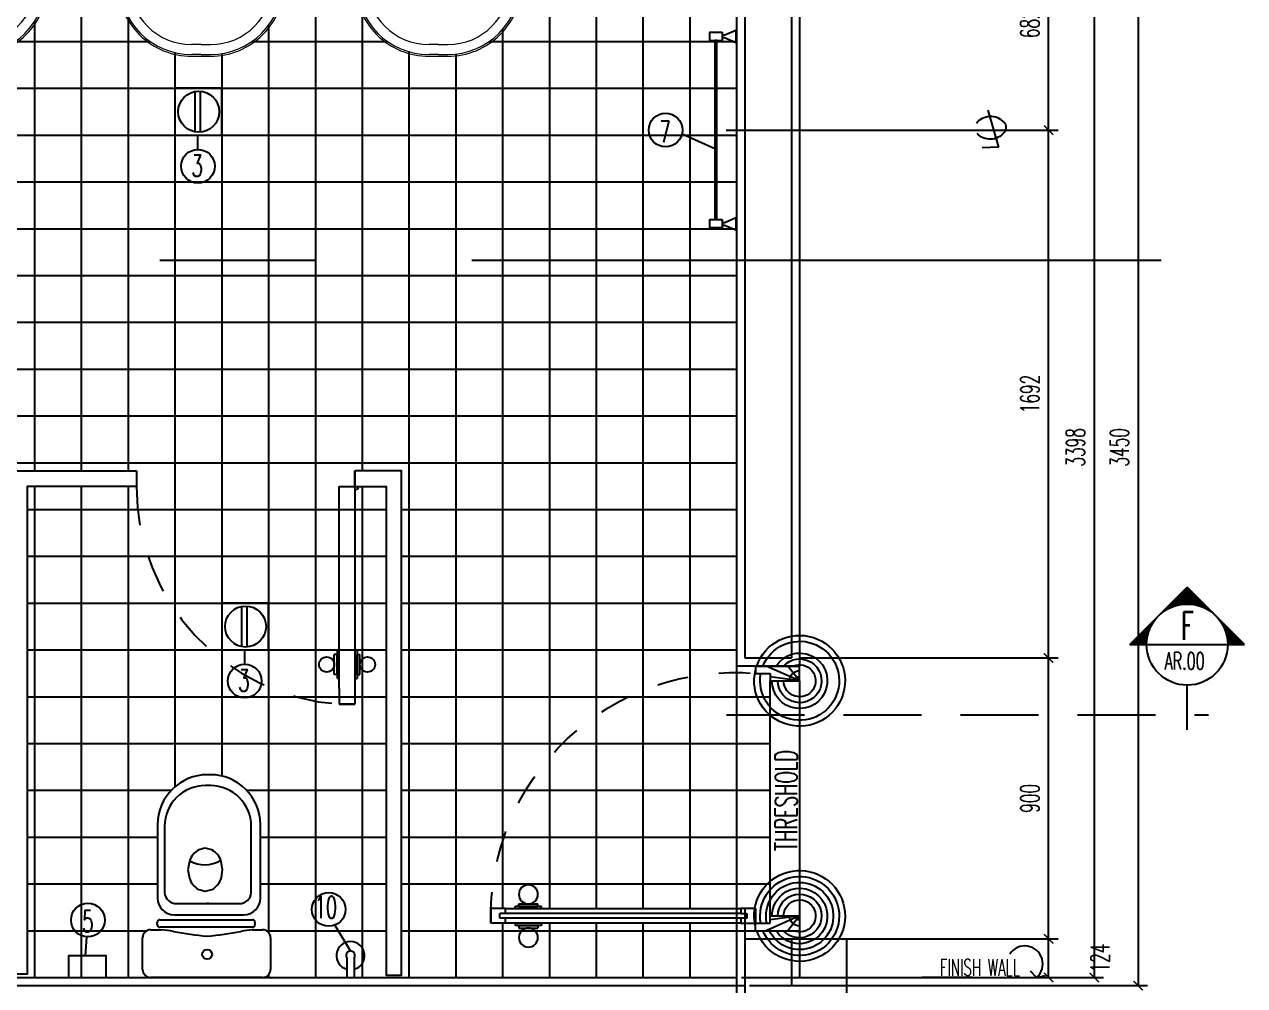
# Model space of a CAD drawing. Extents: x 417682.6 to 417711.5, y 43441 to 43460.9.
# Drawn here: x 417702.735 to 417706.645, y 43444.002 to 43447.083 of the extents above; entities that cross this region are included whole.
import ezdxf
from ezdxf.enums import TextEntityAlignment as Align

# ---------------------------------------------------------------- set-up
doc = ezdxf.new("R2010")
doc.units = 0
doc.header["$MEASUREMENT"] = 0
doc.header["$PDMODE"] = 3
doc.header["$PDSIZE"] = 0.1
for name, pattern in [('CENTERX2', [4, 2.5, -0.5, 0.5, -0.5]), ('DASHED', [0.75, 0.5, -0.25]), ('HIDDEN', [0.375, 0.25, -0.125])]:
    doc.linetypes.add(name, pattern=pattern)
doc.layers.get('0').update_dxf_attribs({"linetype": 'CONTINUOUS'})
doc.layers.get('DEFPOINTS').update_dxf_attribs({"linetype": 'CONTINUOUS'})
for name, color, linetype in [('2', 2, 'CONTINUOUS'), ('A-JEERI', 3, 'CONTINUOUS'), ('ARCDIMR', 4, 'CONTINUOUS'), ('AXES', 11, 'CENTERX2'), ('DIM', 4, 'CONTINUOUS'), ('DIM-NEW', 4, 'CONTINUOUS'), ('Dimout', 4, 'CONTINUOUS'), ('DOOR', 4, 'CONTINUOUS'), ('DW', 7, 'CONTINUOUS'), ('ELE', 3, 'CONTINUOUS'), ('ELEV-MARK', 6, 'CONTINUOUS'), ('FIX', 3, 'CONTINUOUS'), ('JUMP', 2, 'CONTINUOUS'), ('PART', 9, 'CONTINUOUS'), ('Plaster', 7, 'CONTINUOUS'), ('SUNI-FUR', 3, 'CONTINUOUS'), ('Tile', 5, 'CONTINUOUS'), ('TITLE', 6, 'CONTINUOUS'), ('TXT', 2, 'CONTINUOUS'), ('WALL', 6, 'CONTINUOUS')]:
    doc.layers.add(name, color=color, linetype=linetype)
doc.styles.add('ROMANS', font='ROMANS.shx', dxfattribs={"width": 0.6})
doc.dimstyles.new('R50', dxfattribs={"dimscale": 0, "dimtxt": 0.06, "dimasz": 0.03, "dimexe": 0.03, "dimexo": 0.03, "dimgap": 0.03, "dimtad": 1, "dimdec": 0, "dimlfac": 1000, "dimzin": 13, "dimdsep": 46, "dimtxsty": 'ROMANS', "dimblk": 'ARCHTICK', "dimcen": 0.09, "dimclrd": 4, "dimclre": 4, "dimclrt": 2, "dimadec": 0, "dimazin": 0, "dimtfac": 1, "dimtdec": 0, "dimtofl": 0, "dimtmove": 2, "dimatfit": 3, "dimldrblk": 'CLOSEDBLANK', "dimfxl": 0, "dimtolj": 1, "dimtzin": 0, "dimarcsym": 0})

# ---------------------------------------------------------------- blocks, each defined once
blk = doc.blocks.new('DOOR90')
at = {"layer": 'DOOR', "color": 7, "linetype": 'ByBlock'}
for p, q in [((-150, 0), (0, 0)), ((-150, 0), (-150, -25)), ((0, -50), (-113.7, 0)), ((0, -50), (-40.1, 0)), ((0, -50), (0, 0)), ((-1000, -25), (-1050, -25)), ((-1050, -75), (-1050, -25)), ((-1050, -25), (-1050, -75)), ((-1000, -25), (-1000, -42)), ((-877.6, -17.8), (-967.6, -17.8)), ((-967.6, -25), (-967.6, -17.8)), ((-955, -8.8), (-890.2, -8.8)), ((-955, -17.8), (-955, -8.8)), ((-955, -17.8), (-890.2, -17.8)), ((-890.2, -17.8), (-890.2, -8.8)), ((-877.6, -25), (-877.6, -17.8)), ((-200, -25), (-150, -25)), ((-200, -42), (-200, -25)), ((-150, -25), (-100, -25)), ((-150, -75), (-150, -25)), ((-100, -25), (-100, -50)), ((0, -50), (-100, -36.6)), ((-1000, -75), (-1050, -75)), ((-1000, -42), (-1020, -42)), ((-1020, -42), (-1020, -58)), ((-1000, -58), (-1020, -58)), ((-1000, -58), (-1000, -75)), ((-967.6, -75), (-967.6, -82.2)), ((-877.6, -82.2), (-967.6, -82.2)), ((-955, -82.2), (-890.2, -82.2)), ((-955, -82.2), (-955, -91.2)), ((-890.2, -82.2), (-890.2, -91.2)), ((-877.6, -75), (-877.6, -82.2)), ((-180, -42), (-200, -42)), ((-200, -58), (-180, -58)), ((-200, -75), (-200, -58)), ((-150, -75), (-200, -75)), ((-180, -58), (-180, -42)), ((-100, -50), (0, -50)), ((-955, -91.2), (-890.2, -91.2)), ((0, -850), (-113.7, -900)), ((-100, -875), (-100, -850)), ((0, -850), (-100, -863.4)), ((-100, -850), (0, -850)), ((0, -850), (-40.1, -900)), ((0, -850), (0, -900)), ((-150, -875), (-100, -875)), ((-150, -900), (-150, -875)), ((-150, -900), (0, -900)), ((0, -900), (-150, -900))]:
    blk.add_line(p, q, dxfattribs=at)
at = {"layer": 'DOOR', "linetype": 'ByBlock'}
for p, q in [((-200, -25), (-1000, -25)), ((-200, -42), (-1000, -42)), ((-200, -58), (-1000, -58)), ((-1000, -75), (-200, -75))]:
    blk.add_line(p, q, dxfattribs=at)
at = {"layer": 'DOOR', "color": 7, "linetype": 'ByBlock'}
for centre in [(-922.6, 23.5), (-922.6, -123.5)]:
    blk.add_circle(centre, 32.4, dxfattribs=at)
for centre, radius, start, end in [((0, -50), 154.4, 161.1053, 166.2858), ((0, -50), 94.4, 148.0182, 180), ((0, -50), 134.4, 158.1598, 169.28), ((0, -50), 114.4, 154.0838, 167.3774), ((0, -50), 74.4, 137.7764, 180), ((0, -50), 54.4, 113.2074, 180), ((0, -50), 34.4, 90, 180), ((0, -50), 14.4, 90, 180), ((0, -850), 94.4, 180, 211.9818), ((0, -850), 74.4, 180, 222.2236), ((0, -850), 54.4, 180, 246.7926), ((0, -850), 34.4, 180, 270), ((0, -850), 14.4, 180, 270), ((0, -850), 154.4, 193.7142, 198.8947), ((0, -850), 134.4, 190.72, 201.8402)]:
    blk.add_arc(centre, radius, start, end, dxfattribs=at)
at = {"layer": 'DOOR', "linetype": 'HIDDEN', "ltscale": 0.5}
blk.add_arc((-222.2, -50), 828.2, 178.2701, 275.003, dxfattribs=at)
blk = doc.blocks.new('LAV-003')
at = {"layer": 'FIX', "linetype": 'ByBlock'}
blk.add_line((-327.5, -25), (327.5, -25), dxfattribs=at)
at = {"layer": 'FIX', "linetype": 'Continuous', "lineweight": 20}
for p, q in [((-327.5, -285), (-327.5, -25)), ((327.5, -285), (327.5, -25)), ((0, -165), (-187.5, -165)), ((0, -165), (187.5, -165)), ((-287.5, -285), (-287.5, -265)), ((287.5, -285), (287.5, -265)), ((0, -535), (-37.5, -535)), ((0, -535), (37.5, -535)), ((0, -575), (-37.5, -575)), ((0, -575), (37.5, -575))]:
    blk.add_line(p, q, dxfattribs=at)
at = {"layer": 'FIX', "linetype": 'ByBlock', "ltscale": 0.3}
for p, q in [((0, -35), (-262.5, -35)), ((0, -35), (262.5, -35)), ((-287.5, -265), (-287.5, -60)), ((287.5, -265), (287.5, -60))]:
    blk.add_line(p, q, dxfattribs=at)
at = {"layer": 'FIX', "lineweight": 20}
for p, q in [((0, -85.4), (0, -116.5)), ((-15.6, -100.9), (15.5, -100.9))]:
    blk.add_line(p, q, dxfattribs=at)
at = {"layer": 'FIX', "linetype": 'DASHED', "lineweight": 20, "ltscale": 0.04}
for p, q in [((0, -193.9), (0, -266.1)), ((-35.7, -230.5), (36.6, -230.5))]:
    blk.add_line(p, q, dxfattribs=at)
at = {"layer": 'FIX', "linetype": 'Continuous', "lineweight": 20}
blk.add_lwpolyline([(294.8, -25), (0, -25), (-327.5, -25), (-334.5, -285, 0.414214), (-37.5, -582), (0, -582), (37.5, -582, 0.414214), (334.5, -285), (327.5, -25), (0, -25)], format="xyb", dxfattribs=at)
at = {"layer": 'FIX', "linetype": 'HIDDEN', "lineweight": 20, "ltscale": 0.05}
for centre in [(-100, -100.9), (100, -100.9)]:
    blk.add_circle(centre, 12.4, dxfattribs=at)
at = {"layer": 'FIX', "lineweight": 20}
for centre, radius in [((0, -100.9), 15.5), ((0.5, -230), 29.5), ((0.5, -230), 22.5)]:
    blk.add_circle(centre, radius, dxfattribs=at)
at = {"layer": 'FIX', "linetype": 'ByBlock', "ltscale": 0.3}
for centre, start, end in [((-262.5, -60), 90, 180), ((262.5, -60), 0, 90)]:
    blk.add_arc(centre, 25, start, end, dxfattribs=at)
at = {"layer": 'FIX', "linetype": 'Continuous', "lineweight": 20}
for centre, radius, start, end in [((-187.5, -265), 100, 90, 180), ((187.5, -265), 100, 0, 90), ((-37.5, -285), 290, 180, 270), ((-37.5, -285), 250, 180, 270), ((37.5, -285), 290, 270, 0), ((37.5, -285), 250, 270, 0)]:
    blk.add_arc(centre, radius, start, end, dxfattribs=at)
blk = doc.blocks.new('DORO')
at = {"layer": 'DOOR', "linetype": 'ByBlock'}
for p, q in [((-0.05, -0.6482), (-0.05, 0)), ((-0.05, 0), (0, 0)), ((0, 0), (0, -0.6482)), ((-0.0662, -0.6033), (-0.0662, -0.5385)), ((-0.0572, -0.5385), (-0.0662, -0.5385)), ((-0.0572, -0.5259), (-0.0572, -0.6159)), ((-0.05, -0.5259), (-0.0572, -0.5259)), ((-0.0572, -0.6033), (-0.0572, -0.5385)), ((0, -0.5259), (0.0072, -0.5259)), ((0.0072, -0.5259), (0.0072, -0.6159)), ((0.0072, -0.6033), (0.0072, -0.5385)), ((0.0072, -0.5385), (0.0162, -0.5385)), ((0.0162, -0.6033), (0.0162, -0.5385)), ((-0.0572, -0.6033), (-0.0662, -0.6033)), ((-0.05, -0.6159), (-0.0572, -0.6159)), ((0, -0.6159), (0.0072, -0.6159)), ((0.0072, -0.6033), (0.0162, -0.6033)), ((-0.05, -0.6482), (-0.05, -0.6982)), ((0, -0.6482), (0, -0.6982)), ((-0.05, -0.6982), (0, -0.6982)), ((0, -0.6982), (-0.05, -0.6982))]:
    blk.add_line(p, q, dxfattribs=at)
for centre, radius in [((0.0051, -0.0051), 0.00506), ((-0.0904, -0.5709), 0.0243), ((0.0404, -0.5709), 0.0243)]:
    blk.add_circle(centre, radius, dxfattribs=at)
at = {"layer": 'DOOR', "linetype": 'HIDDEN', "ltscale": 0.5}
blk.add_arc((0, 0), 0.7, 180, 265.9039, dxfattribs=at)
blk = doc.blocks.new('A$C31925312')
at = {"layer": 'FIX'}
for p, q in [((0.0486, 0.625), (0.0838, 0.6402)), ((0.0838, 0.6402), (0.0859, 0.6402)), ((0.0838, 0.6402), (0.0838, 0.6007)), ((0.0845, 0.6402), (0.0845, 0.6007)), ((0.085, 0.6402), (0.085, 0.6007)), ((0.0856, 0.6402), (0.0856, 0.6007)), ((0.0224, 0.6066), (0.0159, 0.6066)), ((0.0395, 0.625), (0.0486, 0.625)), ((0.0395, 0.6163), (0.0476, 0.6163)), ((0.0476, 0.6163), (0.0838, 0.6007)), ((0.0838, 0.6007), (0.0859, 0.6007)), ((0.0486, 0.0242), (0.0838, 0.0394)), ((0.0838, 0.0394), (0.0838, 0)), ((0.0838, 0.0394), (0.0859, 0.0394)), ((0.0845, 0.0394), (0.0845, 0)), ((0.085, 0.0394), (0.085, 0)), ((0.0856, 0.0394), (0.0856, 0)), ((0.0395, 0.0242), (0.0486, 0.0242)), ((0.0395, 0.0156), (0.0476, 0.0156)), ((0.0476, 0.0156), (0.0838, 0)), ((0.0838, 0), (0.0859, 0))]:
    blk.add_line(p, q, dxfattribs=at)
for points in [[(0.0395, 0.6333), (0.0395, 0.6065), (0, 0.6065), (0, 0.6333)], [(0.0395, 0.0333), (0.0395, 0.0065), (0, 0.0065), (0, 0.0333)]]:
    blk.add_lwpolyline(points, close=True, dxfattribs=at)
blk.add_lwpolyline([(0.0159, 0.6066), (0.0159, 0.0333), (0.0224, 0.0333), (0.0224, 0.6066)], dxfattribs=at)
blk = doc.blocks.new('2')
at = {"layer": 'SUNI-FUR', "linetype": 'Continuous'}
for p, q in [((0.0137, 0.765), (0.0041, 0.765)), ((0.0159, 0.7241), (-0.0034, 0.7241)), ((-0.1849, 0.576), (-0.1849, 0.2998)), ((-0.1587, 0.5702), (-0.1587, 0.3197)), ((0.1683, 0.3197), (0.1683, 0.5702)), ((0.2027, 0.2998), (0.2027, 0.576)), ((-0.005, 0.4872), (-0.0292, 0.4813)), ((0.0193, 0.4813), (-0.005, 0.4872)), ((-0.0651, 0.438), (-0.0703, 0.4064)), ((0.0603, 0.4064), (0.0551, 0.438)), ((-0.0703, 0.4064), (-0.0651, 0.3747)), ((0.0565, 0.3772), (0.0603, 0.4064)), ((-0.0292, 0.3314), (-0.005, 0.3255)), ((-0.005, 0.3255), (0.0193, 0.3314)), ((-0.1129, 0.2792), (0.0084, 0.2792)), ((0.0012, 0.2792), (0.1226, 0.2792)), ((0.0084, 0.2792), (0.0012, 0.2792)), ((-0.1219, 0.2368), (0.0089, 0.2368)), ((0.0089, 0.2368), (0.1397, 0.2368)), ((-0.1863, 0.1994), (-0.1863, 0.2076)), ((-0.1763, 0.2176), (0.1724, 0.2176)), ((0.1724, 0.1894), (-0.1763, 0.1894)), ((0.1824, 0.2076), (0.1824, 0.1994)), ((-0.2413, 0.03), (-0.2413, 0.1498)), ((-0.2113, 0.1798), (-0.1699, 0.1798)), ((0.1743, 0.1798), (0.2113, 0.1798)), ((0.1743, 0.1798), (0.1743, 0.1798)), ((0.2413, 0.1498), (0.2413, 0.03)), ((0.2113, 0), (-0.2113, 0))]:
    blk.add_line(p, q, dxfattribs=at)
blk.add_circle((0.0019, 0.0872), 0.0184, dxfattribs=at)
for centre, radius, start, end in [((0.0041, 0.576), 0.189, 90, 180), ((0.0137, 0.576), 0.189, 0, 90), ((-0.0048, 0.5702), 0.1539, 90, 180), ((0.0144, 0.5702), 0.1539, 0, 90), ((0.0126, 0.412), 0.082, 141.0758, 161.504), ((0.0019, 0.4207), 0.0682, 117.1532, 141.0758), ((-0.0119, 0.4207), 0.0682, 38.9242, 62.8468), ((-0.0226, 0.412), 0.082, 18.496, 38.9242), ((-0.0074, 0.5367), 0.1117, 239.4234, 302.9162), ((0.0126, 0.4007), 0.082, 198.496, 218.9242), ((-0.0289, 0.4058), 0.0901, 321.0758, 341.504), ((0.0019, 0.392), 0.0682, 218.9242, 242.8468), ((-0.0119, 0.392), 0.0682, 297.1532, 321.0758), ((-0.1219, 0.2998), 0.063, 180, 270), ((-0.1156, 0.3224), 0.0432, 183.5129, 273.5129), ((0.1252, 0.3224), 0.0432, 266.4871, 356.4871), ((0.1397, 0.2998), 0.063, 270, 0), ((-0.1763, 0.2076), 0.01, 90, 180), ((-0.1763, 0.1994), 0.01, 180, 270), ((0.1724, 0.2076), 0.01, 0, 90), ((0.1724, 0.1994), 0.01, 270, 0), ((-0.2113, 0.1498), 0.03, 90, 180), ((-0.2015, -0.2523), 0.4332, 79.7535, 85.8109), ((0.0746, 1.126), 0.9726, 258.1938, 265.7347), ((-0.0701, 1.126), 0.9726, 274.2653, 281.8062), ((0.2059, -0.2523), 0.4332, 94.1891, 100.2465), ((0.2113, 0.1498), 0.03, 0, 90), ((-0.2113, 0.03), 0.03, 180, 270), ((0.2113, 0.03), 0.03, 270, 0)]:
    blk.add_arc(centre, radius, start, end, dxfattribs=at)
blk = doc.blocks.new('A$C785E76E1')
at = {"layer": 'JUMP'}
for p, q in [((0.033, 0.0529), (0.033, 0.1149)), ((0.057, 0.0529), (0.057, 0.1149))]:
    blk.add_line(p, q, dxfattribs=at)
for radius, start, end in [(0.045, 105.4782, 74.5218), (0.0144, 146.4427, 33.5573)]:
    blk.add_arc((0.045, 0.045), radius, start, end, dxfattribs=at)
blk = doc.blocks.new('_ARCHTICK')
at = {"color": 0, "linetype": 'ByBlock', "const_width": 0.15}
blk.add_lwpolyline([(-0.5, -0.5), (0.5, 0.5)], dxfattribs=at)
blk = doc.blocks.new('*D130')
at = {"layer": 'DEFPOINTS', "color": 0}
for p in [(417705.0173, 43444.3023), (417703.7801, 43443.8119), (417705.0173, 43443.0067)]:
    blk.add_point(p, dxfattribs=at)
at = {"layer": 'DIM', "color": 4, "lineweight": -2}
for p, q in [((417705.0173, 43444.2723), (417705.0173, 43442.9767)), ((417703.7801, 43443.7819), (417703.7801, 43442.9767)), ((417703.7801, 43443.0067), (417705.0173, 43443.0067))]:
    blk.add_line(p, q, dxfattribs=at)
at = {"layer": 'DIM', "color": 4, "lineweight": -2, "xscale": 0.03, "yscale": 0.03, "zscale": 0.03, "rotation": 180}
blk.add_blockref('_ARCHTICK', (417703.7801, 43443.0067), dxfattribs=at)
at = {"layer": 'DIM', "color": 4, "lineweight": -2, "xscale": 0.03, "yscale": 0.03, "zscale": 0.03}
blk.add_blockref('_ARCHTICK', (417705.0173, 43443.0067), dxfattribs=at)
at = {"layer": 'DIM', "color": 2, "insert": (417704.3987, 43443.0667), "char_height": 0.06, "attachment_point": 5, "style": 'ROMANS'}
blk.add_mtext('\\A1;1237', dxfattribs=at)
blk = doc.blocks.new('_ClosedBlank')
at = {"color": 0, "linetype": 'ByBlock', "lineweight": -2}
for p, q in [((-1, 0.17), (0, 0)), ((-1, 0.17), (-1, -0.17)), ((0, 0), (-1, -0.17))]:
    blk.add_line(p, q, dxfattribs=at)
blk = doc.blocks.new('*D129')
at = {"layer": '2', "color": 4, "lineweight": -2}
for p, q in [((417701.5842, 43444.2723), (417701.5842, 43442.8424)), ((417705.0173, 43444.2723), (417705.0173, 43442.8424)), ((417705.0173, 43442.8724), (417701.5842, 43442.8724))]:
    blk.add_line(p, q, dxfattribs=at)
at = {"layer": 'DEFPOINTS', "color": 0}
for p in [(417701.5842, 43444.3023), (417705.0173, 43444.3023), (417701.5842, 43442.8724)]:
    blk.add_point(p, dxfattribs=at)
at = {"layer": '2', "color": 4, "lineweight": -2, "xscale": 0.03, "yscale": 0.03, "zscale": 0.03, "rotation": 180}
blk.add_blockref('_ARCHTICK', (417701.5842, 43442.8724), dxfattribs=at)
at = {"layer": '2', "color": 4, "lineweight": -2, "xscale": 0.03, "yscale": 0.03, "zscale": 0.03}
blk.add_blockref('_ARCHTICK', (417705.0173, 43442.8724), dxfattribs=at)
at = {"layer": '2', "color": 2, "insert": (417703.3007, 43442.9324), "char_height": 0.06, "attachment_point": 5, "style": 'ROMANS'}
blk.add_mtext('\\A1;3433', dxfattribs=at)
blk = doc.blocks.new('*D128')
at = {"layer": '2', "color": 4, "lineweight": -2}
for p, q in [((417701.5582, 43444.2463), (417701.5582, 43442.7058)), ((417705.0433, 43444.2463), (417705.0433, 43442.7058)), ((417705.0433, 43442.7358), (417701.5582, 43442.7358))]:
    blk.add_line(p, q, dxfattribs=at)
at = {"layer": 'DEFPOINTS', "color": 0}
for p in [(417701.5582, 43444.2763), (417705.0433, 43444.2763), (417701.5582, 43442.7358)]:
    blk.add_point(p, dxfattribs=at)
at = {"layer": '2', "color": 4, "lineweight": -2, "xscale": 0.03, "yscale": 0.03, "zscale": 0.03, "rotation": 180}
blk.add_blockref('_ARCHTICK', (417701.5582, 43442.7358), dxfattribs=at)
at = {"layer": '2', "color": 4, "lineweight": -2, "xscale": 0.03, "yscale": 0.03, "zscale": 0.03}
blk.add_blockref('_ARCHTICK', (417705.0433, 43442.7358), dxfattribs=at)
at = {"layer": '2', "color": 2, "insert": (417703.3007, 43442.7958), "char_height": 0.06, "attachment_point": 5, "style": 'ROMANS'}
blk.add_mtext('\\A1;3485', dxfattribs=at)
blk = doc.blocks.new('*D127')
at = {"layer": '2', "color": 4, "lineweight": -2}
for p, q in [((417705.0733, 43444.1518), (417706.0472, 43444.1518)), ((417706.0172, 43444.0278), (417706.0172, 43444.1518)), ((417705.0473, 43444.0278), (417706.0472, 43444.0278))]:
    blk.add_line(p, q, dxfattribs=at)
at = {"layer": 'DEFPOINTS', "color": 0}
for p in [(417705.0433, 43444.1518), (417706.0172, 43444.1518), (417705.0173, 43444.0278)]:
    blk.add_point(p, dxfattribs=at)
at = {"layer": '2', "color": 4, "lineweight": -2, "xscale": 0.03, "yscale": 0.03, "zscale": 0.03}
for p, rotation in [((417706.0172, 43444.1518), 90), ((417706.0172, 43444.0278), 270)]:
    blk.add_blockref('_ARCHTICK', p, dxfattribs=dict(at, rotation=rotation))
at = {"layer": '2', "color": 2, "insert": (417706.1822, 43444.0898), "char_height": 0.06, "attachment_point": 5, "rotation": 90, "style": 'ROMANS'}
blk.add_mtext('\\A1;124', dxfattribs=at)
blk = doc.blocks.new('*D126')
at = {"layer": '2', "color": 4, "lineweight": -2}
for p, q in [((417705.2233, 43445.0518), (417706.0472, 43445.0518)), ((417706.0172, 43444.1518), (417706.0172, 43445.0518)), ((417705.0733, 43444.1518), (417706.0472, 43444.1518))]:
    blk.add_line(p, q, dxfattribs=at)
at = {"layer": 'DEFPOINTS', "color": 0}
for p in [(417705.1933, 43445.0518), (417706.0172, 43445.0518), (417705.0433, 43444.1518)]:
    blk.add_point(p, dxfattribs=at)
at = {"layer": '2', "color": 4, "lineweight": -2, "xscale": 0.03, "yscale": 0.03, "zscale": 0.03}
for p, rotation in [((417706.0172, 43445.0518), 90), ((417706.0172, 43444.1518), 270)]:
    blk.add_blockref('_ARCHTICK', p, dxfattribs=dict(at, rotation=rotation))
at = {"layer": '2', "color": 2, "insert": (417705.9572, 43444.6018), "char_height": 0.06, "attachment_point": 5, "rotation": 90, "style": 'ROMANS'}
blk.add_mtext('\\A1;900', dxfattribs=at)
blk = doc.blocks.new('*D125')
at = {"layer": '2', "color": 4, "lineweight": -2}
for p, q in [((417704.9837, 43446.7438), (417706.0472, 43446.7438)), ((417706.0172, 43445.0518), (417706.0172, 43446.7438)), ((417705.2233, 43445.0518), (417706.0472, 43445.0518))]:
    blk.add_line(p, q, dxfattribs=at)
at = {"layer": 'DEFPOINTS', "color": 0}
for p in [(417704.9537, 43446.7438), (417706.0172, 43446.7438), (417705.1933, 43445.0518)]:
    blk.add_point(p, dxfattribs=at)
at = {"layer": '2', "color": 4, "lineweight": -2, "xscale": 0.03, "yscale": 0.03, "zscale": 0.03}
for p, rotation in [((417706.0172, 43446.7438), 90), ((417706.0172, 43445.0518), 270)]:
    blk.add_blockref('_ARCHTICK', p, dxfattribs=dict(at, rotation=rotation))
at = {"layer": '2', "color": 2, "insert": (417705.9572, 43445.8978), "char_height": 0.06, "attachment_point": 5, "rotation": 90, "style": 'ROMANS'}
blk.add_mtext('\\A1;1692', dxfattribs=at)
blk = doc.blocks.new('*D124')
at = {"layer": '2', "color": 4, "lineweight": -2}
for p, q in [((417705.0473, 43447.4258), (417706.0472, 43447.4258)), ((417706.0172, 43446.7438), (417706.0172, 43447.4258)), ((417704.9837, 43446.7438), (417706.0472, 43446.7438))]:
    blk.add_line(p, q, dxfattribs=at)
at = {"layer": 'DEFPOINTS', "color": 0}
for p in [(417705.0173, 43447.4258), (417706.0172, 43447.4258), (417704.9537, 43446.7438)]:
    blk.add_point(p, dxfattribs=at)
at = {"layer": '2', "color": 4, "lineweight": -2, "xscale": 0.03, "yscale": 0.03, "zscale": 0.03}
for p, rotation in [((417706.0172, 43447.4258), 90), ((417706.0172, 43446.7438), 270)]:
    blk.add_blockref('_ARCHTICK', p, dxfattribs=dict(at, rotation=rotation))
at = {"layer": '2', "color": 2, "insert": (417705.9572, 43447.0848), "char_height": 0.06, "attachment_point": 5, "rotation": 90, "style": 'ROMANS'}
blk.add_mtext('\\A1;682', dxfattribs=at)
blk = doc.blocks.new('*D123')
at = {"layer": '2', "color": 4, "lineweight": -2}
for p, q in [((417705.0328, 43447.4258), (417706.1933, 43447.4258)), ((417706.1633, 43447.4258), (417706.1633, 43444.0278)), ((417705.0328, 43444.0278), (417706.1933, 43444.0278))]:
    blk.add_line(p, q, dxfattribs=at)
at = {"layer": 'DEFPOINTS', "color": 0}
for p in [(417705.0028, 43447.4258), (417705.0028, 43444.0278), (417706.1633, 43444.0278)]:
    blk.add_point(p, dxfattribs=at)
at = {"layer": '2', "color": 4, "lineweight": -2, "xscale": 0.03, "yscale": 0.03, "zscale": 0.03}
for p, rotation in [((417706.1633, 43447.4258), 90), ((417706.1633, 43444.0278), 270)]:
    blk.add_blockref('_ARCHTICK', p, dxfattribs=dict(at, rotation=rotation))
at = {"layer": '2', "color": 2, "insert": (417706.1033, 43445.7268), "char_height": 0.06, "attachment_point": 5, "rotation": 90, "style": 'ROMANS'}
blk.add_mtext('\\A1;3398', dxfattribs=at)
blk = doc.blocks.new('*D122')
at = {"layer": '2', "color": 4, "lineweight": -2}
for p, q in [((417705.0588, 43447.4518), (417706.3342, 43447.4518)), ((417706.3042, 43447.4518), (417706.3042, 43444.0018)), ((417705.0588, 43444.0018), (417706.3342, 43444.0018))]:
    blk.add_line(p, q, dxfattribs=at)
at = {"layer": 'DEFPOINTS', "color": 0}
for p in [(417705.0288, 43447.4518), (417705.0288, 43444.0018), (417706.3042, 43444.0018)]:
    blk.add_point(p, dxfattribs=at)
at = {"layer": '2', "color": 4, "lineweight": -2, "xscale": 0.03, "yscale": 0.03, "zscale": 0.03}
for p, rotation in [((417706.3042, 43447.4518), 90), ((417706.3042, 43444.0018), 270)]:
    blk.add_blockref('_ARCHTICK', p, dxfattribs=dict(at, rotation=rotation))
at = {"layer": '2', "color": 2, "insert": (417706.2442, 43445.7268), "char_height": 0.06, "attachment_point": 5, "rotation": 90, "style": 'ROMANS'}
blk.add_mtext('\\A1;3450', dxfattribs=at)
blk = doc.blocks.new('SCNTR', base_point=(3632.66, 549.66))
for q in [(3633.89, 554.57), (3636.1, 543.44)]:
    blk.add_line((3631.12, 543.44), q)
for centre, radius, start, end in [((3630.8, 549.38), 1.99, 133.3084, 182.4789), ((3630.8, 549.21), 1.99, 177.5211, 226.6916), ((3633.47, 547.5), 5.23, 39.4883, 140.5117), ((3633.47, 551.09), 5.23, 219.4883, 320.5117)]:
    blk.add_arc(centre, radius, start, end)
blk = doc.blocks.new('FINISH.WALL')
at = {"layer": 'DIM'}
blk.add_arc((-0.0435, 0.0496), 0.066, 311.2207, 146.8229, dxfattribs=at)
at = {"layer": 'WALL'}
for q in [(-0.0228, 0.0234), (0.0318, 0.0075)]:
    blk.add_line((0, 0), q, dxfattribs=at)
at = {"layer": 'TXT', "style": 'ROMANS', "width": 0.6}
blk.add_text('FINISH WALL', height=0.06, dxfattribs=at).set_placement((-0.3548, 0.0066))
blk = doc.blocks.new('*X19')
at = {"color": 0}
for p, q in [((14608.2, 7876.6), (14819.3, 8087.6)), ((14625.3, 7890.1), (14821.1, 8085.9)), ((14637.3, 7898.5), (14822.8, 8084.1)), ((14647.2, 7905), (14824.6, 8082.3)), ((14656, 7910.3), (14826.4, 8080.6)), ((14664.1, 7914.7), (14828.1, 8078.8)), ((14671.5, 7918.6), (14829.9, 8077)), ((14678.4, 7922), (14831.7, 8075.3)), ((14685, 7925.1), (14833.4, 8073.5)), ((14691.3, 7927.9), (14835.2, 8071.7)), ((14697.4, 7930.3), (14837, 8070)), ((14703.2, 7932.6), (14838.7, 8068.2)), ((14708.8, 7934.7), (14840.5, 8066.4)), ((14714.2, 7936.6), (14842.3, 8064.7)), ((14719.5, 7938.3), (14844, 8062.9)), ((14724.6, 7939.9), (14845.8, 8061.1)), ((14729.6, 7941.4), (14847.6, 8059.3)), ((14734.5, 7942.7), (14849.3, 8057.6)), ((14739.3, 7944), (14851.1, 8055.8)), ((14743.9, 7945.1), (14852.9, 8054)), ((14748.5, 7946.1), (14854.6, 8052.3)), ((14753, 7947.1), (14856.4, 8050.5)), ((14757.4, 7948), (14858.2, 8048.7)), ((14761.8, 7948.8), (14859.9, 8047)), ((14766, 7949.5), (14861.7, 8045.2)), ((14770.2, 7950.2), (14863.5, 8043.4)), ((14774.3, 7950.8), (14865.3, 8041.7)), ((14778.4, 7951.3), (14867, 8039.9)), ((14782.4, 7951.8), (14868.8, 8038.1)), ((14786.4, 7952.2), (14870.6, 8036.4)), ((14790.3, 7952.5), (14872.3, 8034.6)), ((14794.1, 7952.9), (14874.1, 8032.8)), ((14797.9, 7953.1), (14875.9, 8031.1)), ((14801.7, 7953.3), (14877.6, 8029.3)), ((14805.4, 7953.5), (14879.4, 8027.5)), ((14809, 7953.6), (14881.2, 8025.8)), ((14812.7, 7953.7), (14882.9, 8024)), ((14816.2, 7953.8), (14884.7, 8022.2)), ((14819.8, 7953.8), (14886.5, 8020.5)), ((14823.3, 7953.7), (14888.2, 8018.7)), ((14826.8, 7953.7), (14890, 8016.9)), ((14830.2, 7953.6), (14891.8, 8015.2)), ((14833.6, 7953.4), (14893.5, 8013.4)), ((14836.9, 7953.3), (14895.3, 8011.6)), ((14840.3, 7953), (14897.1, 8009.8)), ((14843.6, 7952.8), (14898.8, 8008.1)), ((14846.8, 7952.5), (14900.6, 8006.3)), ((14850.1, 7952.2), (14902.4, 8004.5)), ((14853.3, 7951.9), (14904.1, 8002.8)), ((14856.5, 7951.6), (14905.9, 8001)), ((14859.6, 7951.2), (14907.7, 7999.2)), ((14862.7, 7950.8), (14909.4, 7997.5)), ((14865.8, 7950.3), (14911.2, 7995.7)), ((14868.9, 7949.9), (14913, 7993.9)), ((14871.9, 7949.4), (14914.7, 7992.2)), ((14875, 7948.8), (14916.5, 7990.4)), ((14877.9, 7948.3), (14918.3, 7988.6)), ((14880.9, 7947.7), (14920.1, 7986.9)), ((14883.9, 7947.1), (14921.8, 7985.1)), ((14886.8, 7946.5), (14923.6, 7983.3)), ((14889.7, 7945.9), (14925.4, 7981.6)), ((14892.6, 7945.2), (14927.1, 7979.8)), ((14895.4, 7944.6), (14928.9, 7978)), ((14898.2, 7943.8), (14930.7, 7976.3)), ((14901.1, 7943.1), (14932.4, 7974.5)), ((14903.8, 7942.4), (14934.2, 7972.7)), ((14906.6, 7941.6), (14936, 7971)), ((14909.4, 7940.8), (14937.7, 7969.2)), ((14912.1, 7940), (14939.5, 7967.4)), ((14914.8, 7939.2), (14941.3, 7965.7)), ((14917.5, 7938.3), (14943, 7963.9)), ((14920.2, 7937.5), (14944.8, 7962.1)), ((14922.8, 7936.6), (14946.6, 7960.4)), ((14925.4, 7935.7), (14948.3, 7958.6)), ((14928.1, 7934.8), (14950.1, 7956.8)), ((14930.6, 7933.8), (14951.9, 7955)), ((14933.2, 7932.9), (14953.6, 7953.3)), ((14935.8, 7931.9), (14955.4, 7951.5)), ((14938.3, 7930.9), (14957.2, 7949.7)), ((14940.8, 7929.9), (14958.9, 7948)), ((14943.3, 7928.8), (14960.7, 7946.2)), ((14945.8, 7927.8), (14962.5, 7944.4)), ((14948.3, 7926.7), (14964.2, 7942.7)), ((14950.8, 7925.7), (14966, 7940.9)), ((14953.2, 7924.6), (14967.8, 7939.1)), ((14955.6, 7923.4), (14969.5, 7937.4)), ((14958, 7922.3), (14971.3, 7935.6)), ((14960.4, 7921.2), (14973.1, 7933.8)), ((14962.8, 7920), (14974.9, 7932.1)), ((14965.1, 7918.8), (14976.6, 7930.3)), ((14967.5, 7917.6), (14978.4, 7928.5)), ((14969.8, 7916.4), (14980.2, 7926.8)), ((14972.1, 7915.2), (14981.9, 7925)), ((14974.4, 7914), (14983.7, 7923.2)), ((14976.7, 7912.7), (14985.5, 7921.5)), ((14979, 7911.4), (14987.2, 7919.7)), ((14360.4, 7628.8), (14570.7, 7839.1)), ((14364, 7628.8), (14557.2, 7822)), ((14981.2, 7910.1), (14989, 7917.9)), ((14983.4, 7908.8), (14990.8, 7916.2)), ((14985.7, 7907.5), (14992.5, 7914.4)), ((14987.9, 7906.2), (14994.3, 7912.6)), ((14990, 7904.8), (14996.1, 7910.9)), ((14992.2, 7903.5), (14997.8, 7909.1)), ((14994.4, 7902.1), (14999.6, 7907.3)), ((14996.5, 7900.7), (15001.4, 7905.6)), ((14998.6, 7899.3), (15003.1, 7903.8)), ((15000.8, 7897.9), (15004.9, 7902)), ((15002.9, 7896.4), (15006.7, 7900.2)), ((15005, 7895), (15008.4, 7898.5)), ((15007, 7893.5), (15010.2, 7896.7)), ((15009.1, 7892.1), (15012, 7894.9)), ((15011.1, 7890.6), (15013.7, 7893.2)), ((15013.2, 7889.1), (15015.5, 7891.4)), ((15015.2, 7887.5), (15017.3, 7889.6)), ((15017.2, 7886), (15019, 7887.9)), ((15019.2, 7884.5), (15020.8, 7886.1)), ((15021.1, 7882.9), (15022.6, 7884.3)), ((15023.1, 7881.3), (15024.3, 7882.6)), ((15025, 7879.7), (15026.1, 7880.8)), ((15027, 7878.1), (15027.9, 7879)), ((15028.9, 7876.5), (15029.7, 7877.3)), ((15030.8, 7874.9), (15031.4, 7875.5)), ((15032.7, 7873.2), (15033.2, 7873.7)), ((15034.6, 7871.6), (15035, 7872)), ((15036.4, 7869.9), (15036.7, 7870.2)), ((15038.3, 7868.2), (15038.5, 7868.4)), ((15040.1, 7866.5), (15040.3, 7866.7)), ((15041.9, 7864.8), (15042, 7864.9)), ((15043.7, 7863.1), (15043.8, 7863.1)), ((15045.5, 7861.3), (15045.6, 7861.4)), ((15047.3, 7859.6), (15047.3, 7859.6)), ((15050.9, 7856), (15050.9, 7856.1)), ((15052.6, 7854.2), (15052.6, 7854.3)), ((15054.3, 7852.4), (15054.4, 7852.5)), ((15056, 7850.6), (15056.2, 7850.8)), ((15057.7, 7848.8), (15057.9, 7849)), ((15059.4, 7846.9), (15059.7, 7847.2)), ((15061.1, 7845.1), (15061.5, 7845.4)), ((15062.8, 7843.2), (15063.2, 7843.7)), ((15064.4, 7841.3), (15065, 7841.9)), ((15066, 7839.4), (15066.8, 7840.1)), ((15067.7, 7837.5), (15068.5, 7838.4)), ((15069.3, 7835.6), (15070.3, 7836.6)), ((15070.8, 7833.6), (15072.1, 7834.8)), ((15072.4, 7831.7), (15073.8, 7833.1)), ((15074, 7829.7), (15075.6, 7831.3)), ((15075.5, 7827.7), (15077.4, 7829.5)), ((15077.1, 7825.7), (15079.1, 7827.8)), ((15078.6, 7823.7), (15080.9, 7826)), ((15080.1, 7821.7), (15082.7, 7824.2)), ((15081.6, 7819.6), (15084.5, 7822.5)), ((15083.1, 7817.6), (15086.2, 7820.7)), ((14367.5, 7628.8), (14548.8, 7810)), ((14371, 7628.8), (14542.3, 7800.1)), ((14374.6, 7628.8), (14537, 7791.3)), ((14378.1, 7628.8), (14532.6, 7783.2)), ((14381.6, 7628.8), (14528.7, 7775.8)), ((14385.2, 7628.8), (14525.3, 7768.9)), ((14388.7, 7628.8), (14522.2, 7762.3)), ((14392.3, 7628.8), (14519.4, 7756)), ((14395.8, 7628.8), (14517, 7749.9)), ((14399.3, 7628.8), (14514.7, 7744.1)), ((14402.9, 7628.8), (14512.6, 7738.5)), ((14406.4, 7628.8), (14510.7, 7733.1)), ((14409.9, 7628.8), (14509, 7727.8)), ((14413.5, 7628.8), (14507.4, 7722.7)), ((15084.5, 7815.5), (15088, 7818.9)), ((15086, 7813.4), (15089.8, 7817.2)), ((15087.4, 7811.3), (15091.5, 7815.4)), ((15088.9, 7809.2), (15093.3, 7813.6)), ((15090.3, 7807.1), (15095.1, 7811.9)), ((15091.7, 7804.9), (15096.8, 7810.1)), ((15093, 7802.8), (15098.6, 7808.3)), ((15094.4, 7800.6), (15100.4, 7806.6)), ((15095.7, 7798.4), (15102.1, 7804.8)), ((15097.1, 7796.2), (15103.9, 7803)), ((15098.4, 7794), (15105.7, 7801.3)), ((15099.7, 7791.8), (15107.4, 7799.5)), ((15101, 7789.5), (15109.2, 7797.7)), ((15102.3, 7787.2), (15111, 7796)), ((15103.5, 7785), (15112.7, 7794.2)), ((15104.8, 7782.7), (15114.5, 7792.4)), ((15106, 7780.4), (15116.3, 7790.6)), ((15107.2, 7778.1), (15118, 7788.9)), ((15108.4, 7775.7), (15119.8, 7787.1)), ((15109.6, 7773.4), (15121.6, 7785.3)), ((15110.8, 7771), (15123.3, 7783.6)), ((15111.9, 7768.6), (15125.1, 7781.8)), ((15113, 7766.2), (15126.9, 7780)), ((15114.2, 7763.8), (15128.6, 7778.3)), ((15115.3, 7761.3), (15130.4, 7776.5)), ((15116.3, 7758.9), (15132.2, 7774.7)), ((15117.4, 7756.4), (15134, 7773)), ((15118.5, 7753.9), (15135.7, 7771.2)), ((15119.5, 7751.4), (15137.5, 7769.4)), ((15120.5, 7748.9), (15139.3, 7767.7)), ((15121.5, 7746.4), (15141, 7765.9)), ((15122.5, 7743.8), (15142.8, 7764.1)), ((15123.4, 7741.2), (15144.6, 7762.4)), ((15124.4, 7738.7), (15146.3, 7760.6)), ((15125.3, 7736), (15148.1, 7758.8)), ((15126.2, 7733.4), (15149.9, 7757.1)), ((15127.1, 7730.8), (15151.6, 7755.3)), ((15128, 7728.1), (15153.4, 7753.5)), ((15128.8, 7725.4), (15155.2, 7751.8)), ((15129.7, 7722.7), (15156.9, 7750)), ((15130.5, 7720), (15158.7, 7748.2)), ((15131.3, 7717.2), (15160.5, 7746.5)), ((15132, 7714.5), (15162.2, 7744.7)), ((15132.8, 7711.7), (15164, 7742.9)), ((15133.5, 7708.9), (15165.8, 7741.1)), ((15134.2, 7706), (15167.5, 7739.4)), ((15134.9, 7703.2), (15169.3, 7737.6)), ((15135.6, 7700.3), (15171.1, 7735.8)), ((15136.2, 7697.4), (15172.8, 7734.1)), ((15136.8, 7694.5), (15174.6, 7732.3)), ((15137.4, 7691.6), (15176.4, 7730.5)), ((15138, 7688.6), (15178.1, 7728.8)), ((15138.5, 7685.6), (15179.9, 7727)), ((15139, 7682.6), (15181.7, 7725.2)), ((15139.5, 7679.6), (15183.4, 7723.5)), ((14417, 7628.8), (14505.9, 7717.7)), ((14420.5, 7628.8), (14504.6, 7712.8)), ((14424.1, 7628.8), (14503.3, 7708)), ((14427.6, 7628.8), (14502.2, 7703.4)), ((14431.1, 7628.8), (14501.2, 7698.8)), ((14434.7, 7628.8), (14500.2, 7694.3)), ((14438.2, 7628.8), (14499.3, 7689.9)), ((14441.8, 7628.8), (14498.5, 7685.5)), ((14445.3, 7628.8), (14497.8, 7681.3)), ((14448.8, 7628.8), (14497.1, 7677.1)), ((14452.4, 7628.8), (14496.5, 7673)), ((14455.9, 7628.8), (14496, 7668.9)), ((14459.4, 7628.8), (14495.5, 7664.9)), ((14463, 7628.8), (14495.1, 7660.9)), ((14466.5, 7628.8), (14494.8, 7657)), ((14470, 7628.8), (14494.4, 7653.2)), ((14473.6, 7628.8), (14494.2, 7649.4)), ((14477.1, 7628.8), (14494, 7645.6)), ((14480.6, 7628.8), (14493.8, 7641.9)), ((14484.2, 7628.8), (14493.7, 7638.3)), ((14487.7, 7628.8), (14493.6, 7634.6)), ((14491.2, 7628.8), (14493.5, 7631.1)), ((15140, 7676.5), (15185.2, 7721.7)), ((15140.4, 7673.4), (15187, 7719.9)), ((15140.9, 7670.3), (15188.8, 7718.2)), ((15141.3, 7667.1), (15190.5, 7716.4)), ((15141.6, 7664), (15192.3, 7714.6)), ((15141.9, 7660.8), (15194.1, 7712.9)), ((15142.2, 7657.5), (15195.8, 7711.1)), ((15142.5, 7654.3), (15197.6, 7709.3)), ((15142.8, 7651), (15199.4, 7707.6)), ((15143, 7647.6), (15201.1, 7705.8)), ((15143.2, 7644.3), (15202.9, 7704)), ((15143.3, 7640.9), (15204.7, 7702.3)), ((15143.4, 7637.5), (15206.4, 7700.5)), ((15143.5, 7634), (15208.2, 7698.7)), ((15143.5, 7630.5), (15210, 7697)), ((15145.3, 7628.8), (15211.7, 7695.2)), ((15148.9, 7628.8), (15213.5, 7693.4)), ((15152.4, 7628.8), (15215.3, 7691.7)), ((15155.9, 7628.8), (15217, 7689.9)), ((15159.5, 7628.8), (15218.8, 7688.1)), ((15163, 7628.8), (15220.6, 7686.3)), ((15166.5, 7628.8), (15222.3, 7684.6)), ((15170.1, 7628.8), (15224.1, 7682.8)), ((15173.6, 7628.8), (15225.9, 7681)), ((15177.1, 7628.8), (15227.6, 7679.3)), ((15180.7, 7628.8), (15229.4, 7677.5)), ((15184.2, 7628.8), (15231.2, 7675.7)), ((15187.7, 7628.8), (15232.9, 7674)), ((15191.3, 7628.8), (15234.7, 7672.2)), ((15194.8, 7628.8), (15236.5, 7670.4)), ((15198.4, 7628.8), (15238.2, 7668.7)), ((15201.9, 7628.8), (15240, 7666.9)), ((15205.4, 7628.8), (15241.8, 7665.1)), ((15209, 7628.8), (15243.6, 7663.4)), ((15212.5, 7628.8), (15245.3, 7661.6)), ((15216, 7628.8), (15247.1, 7659.8)), ((15219.6, 7628.8), (15248.9, 7658.1)), ((15223.1, 7628.8), (15250.6, 7656.3)), ((15226.6, 7628.8), (15252.4, 7654.5)), ((15230.2, 7628.8), (15254.2, 7652.8)), ((15233.7, 7628.8), (15255.9, 7651)), ((15237.2, 7628.8), (15257.7, 7649.2)), ((15240.8, 7628.8), (15259.5, 7647.5)), ((15244.3, 7628.8), (15261.2, 7645.7)), ((15247.9, 7628.8), (15263, 7643.9)), ((15251.4, 7628.8), (15264.8, 7642.2)), ((15254.9, 7628.8), (15266.5, 7640.4)), ((15258.5, 7628.8), (15268.3, 7638.6)), ((15262, 7628.8), (15270.1, 7636.9)), ((15265.5, 7628.8), (15271.8, 7635.1)), ((15269.1, 7628.8), (15273.6, 7633.3)), ((15272.6, 7628.8), (15275.4, 7631.5)), ((15276.1, 7628.8), (15277.1, 7629.8))]:
    blk.add_line(p, q, dxfattribs=at)
blk = doc.blocks.new('A$C67076F16')
at = {"layer": 'DIM-NEW'}
for p, q in [((0.0138, 0.1136), (0.1863, 0.1136)), ((0.0127, 0.0913), (0.1876, 0.0913))]:
    blk.add_line(p, q, dxfattribs=at)
at = {"layer": 'DW'}
blk.add_lwpolyline([(0, 0.2), (0, 0), (0.2, 0), (0.2, 0.2)], close=True, dxfattribs=at)
at = {"layer": 'FIX', "color": 2}
blk.add_circle((0.1, 0.0983), 0.0876, dxfattribs=at)

msp = doc.modelspace()

# ---------------------------------------------------------------- linework, layer by layer
at = {"layer": '2'}
for p, q in [((417704.8424, 43446.7323), (417704.9472, 43446.6843)), ((417705.125, 43444.2249), (417705.125, 43444.9786)), ((417705.2193, 43444.9786), (417705.2193, 43444.2249))]:
    msp.add_line(p, q, dxfattribs=at)
for points in [[(417705.3702, 43443.625), (417705.3702, 43443.8885), (417705.3262, 43443.9046), (417705.4222, 43443.9366), (417705.3702, 43443.9566), (417705.3702, 43444.1492)], [(417702.9966, 43444.0278), (417702.9966, 43444.0967), (417702.8766, 43444.0967), (417702.8766, 43444.0278)]]:
    msp.add_lwpolyline(points, dxfattribs=at)
at = {"layer": 'AXES'}
msp.add_line((417700.1685, 43446.3268), (417706.3776, 43446.3268), dxfattribs=at)
at = {"layer": 'DOOR', "color": 0, "linetype": 'ByBlock'}
msp.add_line((417703.7939, 43445.6018), (417703.7939, 43445.6518), dxfattribs=at)
at = {"layer": 'DW'}
msp.add_line((417702.9341, 43444.158), (417702.9294, 43444.0967), dxfattribs=at)
at = {"layer": 'ELE'}
for p, q in [((417703.291, 43446.6819), (417703.291, 43446.73)), ((417703.441, 43445.0319), (417703.441, 43445.08)), ((417703.7293, 43444.1954), (417703.7801, 43444.1121))]:
    msp.add_line(p, q, dxfattribs=at)
at = {"layer": 'ELEV-MARK', "color": 6}
for p, q in [((417706.2775, 43445.0947), (417706.4613, 43445.2786)), ((417706.6452, 43445.0947), (417706.4613, 43445.2786)), ((417706.2775, 43445.0947), (417706.3313, 43445.0947)), ((417706.3313, 43445.0947), (417706.5913, 43445.0947)), ((417706.5913, 43445.0947), (417706.6452, 43445.0947))]:
    msp.add_line(p, q, dxfattribs=at)
at = {"layer": 'ELEV-MARK', "color": 6, "linetype": 'HIDDEN'}
for p, q in [((417706.4613, 43444.8213), (417706.4613, 43444.9647)), ((417704.9845, 43444.8701), (417706.5298, 43444.8701))]:
    msp.add_line(p, q, dxfattribs=at)
at = {"layer": 'ELEV-MARK', "color": 6}
msp.add_circle((417706.4613, 43445.0947), 0.13, dxfattribs=at)
at = {"layer": 'FIX', "color": 2}
for centre in [(417704.7896, 43446.7438), (417703.291, 43446.6279), (417703.441, 43444.9779), (417703.7102, 43444.2459), (417702.9383, 43444.2118)]:
    msp.add_circle(centre, 0.054, dxfattribs=at)
at = {"layer": 'PART'}
for points in [[(417703.0939, 43445.6518), (417703.0939, 43445.6018), (417702.7439, 43445.6018), (417702.7439, 43444.0379), (417702.6939, 43444.0379), (417702.6939, 43445.6018), (417702.5939, 43445.6018), (417702.5939, 43445.6518), (417703.0939, 43445.6517)], [(417703.7939, 43445.6518), (417703.7939, 43445.6018), (417703.8939, 43445.6018), (417703.8939, 43444.0351), (417703.9439, 43444.0351), (417703.9439, 43445.6518), (417703.7939, 43445.6518)]]:
    msp.add_lwpolyline(points, dxfattribs=at)
at = {"layer": 'Plaster'}
for p, q in [((417705.0173, 43447.4258), (417705.0173, 43445.0258)), ((417705.2193, 43447.4258), (417705.2193, 43445.0258)), ((417705.2193, 43445.0258), (417705.0173, 43445.0258)), ((417705.0173, 43444.1778), (417705.0173, 43444.0278)), ((417705.0173, 43444.1778), (417705.2193, 43444.1778)), ((417705.2193, 43444.1778), (417705.2193, 43444.0278)), ((417701.5842, 43444.0278), (417705.0173, 43444.0278)), ((417703.5173, 43444.0361), (417703.5173, 43444.0278)), ((417705.2193, 43444.0278), (417705.3702, 43444.0278)), ((417705.7728, 43444.0278), (417705.6104, 43444.0278))]:
    msp.add_line(p, q, dxfattribs=at)
at = {"layer": 'Tile'}
for p, q in [((417702.9173, 43447.4258), (417702.9173, 43445.6517)), ((417703.6673, 43447.4258), (417703.6673, 43444.0278)), ((417704.4173, 43447.4258), (417704.4173, 43444.2484)), ((417704.5673, 43447.4258), (417704.5673, 43444.2484)), ((417704.7173, 43447.4258), (417704.7173, 43444.2484)), ((417704.8673, 43447.4258), (417704.8673, 43444.2484)), ((417703.0673, 43447.1071), (417703.0673, 43445.6517)), ((417703.8173, 43447.1293), (417703.8173, 43445.6518)), ((417702.7673, 43447.0916), (417702.7673, 43445.6517)), ((417703.5173, 43447.0796), (417703.5173, 43444.1722)), ((417704.2673, 43447.0663), (417704.2673, 43444.2484)), ((417702.7056, 43447.0278), (417703.1381, 43447.0278)), ((417703.464, 43447.0278), (417703.8987, 43447.0278)), ((417704.2246, 43447.0278), (417705.0173, 43447.0278)), ((417703.2173, 43446.9922), (417703.2173, 43444.6386)), ((417703.3673, 43446.9887), (417703.3673, 43444.6735)), ((417703.9673, 43446.995), (417703.9673, 43444.0278)), ((417704.1173, 43446.9873), (417704.1173, 43444.0278)), ((417701.5842, 43446.8778), (417705.0173, 43446.8778)), ((417701.5842, 43446.7278), (417705.0173, 43446.7278)), ((417701.5842, 43446.5778), (417705.0173, 43446.5778)), ((417701.5842, 43446.4278), (417705.0173, 43446.4278)), ((417701.5842, 43446.2778), (417705.0173, 43446.2778)), ((417701.5842, 43446.1278), (417705.0173, 43446.1278)), ((417701.5842, 43445.9778), (417705.0173, 43445.9778)), ((417701.5842, 43445.8278), (417705.0173, 43445.8278)), ((417701.5842, 43445.6778), (417705.0173, 43445.6778)), ((417702.7673, 43445.6018), (417702.7673, 43444.0278)), ((417702.9173, 43445.6018), (417702.9173, 43444.0278)), ((417703.0673, 43445.6018), (417703.0673, 43444.0278)), ((417703.8173, 43445.6018), (417703.8173, 43444.0278)), ((417702.7439, 43445.5278), (417703.8939, 43445.5278)), ((417703.9439, 43445.5278), (417705.0173, 43445.5278)), ((417702.7439, 43445.3778), (417703.8939, 43445.3778)), ((417703.9439, 43445.3778), (417705.0173, 43445.3778)), ((417702.7439, 43445.2278), (417703.8939, 43445.2278)), ((417703.9439, 43445.2278), (417705.0173, 43445.2278)), ((417702.7439, 43445.0778), (417703.8939, 43445.0778)), ((417703.9439, 43445.0778), (417705.0173, 43445.0778)), ((417705.0173, 43445.0258), (417705.0173, 43444.2484)), ((417702.7439, 43444.9278), (417703.8939, 43444.9278)), ((417703.9439, 43444.9278), (417705.125, 43444.9278)), ((417702.7439, 43444.7778), (417703.8939, 43444.7778)), ((417703.9439, 43444.7778), (417705.125, 43444.7778)), ((417702.7439, 43444.6278), (417703.2059, 43444.6278)), ((417703.4469, 43444.6278), (417703.8939, 43444.6278)), ((417703.9439, 43444.6278), (417705.125, 43444.6278)), ((417702.7439, 43444.4778), (417703.1617, 43444.4778)), ((417703.4911, 43444.4778), (417703.8939, 43444.4778)), ((417703.9439, 43444.4778), (417705.125, 43444.4778)), ((417702.7439, 43444.3278), (417703.1617, 43444.3278)), ((417703.4911, 43444.3278), (417703.8939, 43444.3278)), ((417703.9439, 43444.3278), (417705.125, 43444.3278)), ((417702.7439, 43444.1778), (417703.1278, 43444.1778)), ((417703.5099, 43444.1778), (417703.8939, 43444.1778)), ((417703.9439, 43444.1778), (417705.0173, 43444.1778)), ((417704.2673, 43444.2013), (417704.2673, 43444.0278)), ((417704.4173, 43444.2013), (417704.4173, 43444.0278)), ((417704.5673, 43444.2013), (417704.5673, 43444.0278)), ((417704.7173, 43444.2013), (417704.7173, 43444.0278)), ((417704.8673, 43444.2013), (417704.8673, 43444.0278)), ((417705.0173, 43444.2013), (417705.0173, 43444.1778))]:
    msp.add_line(p, q, dxfattribs=at)
at = {"layer": 'WALL'}
for p, q in [((417705.0433, 43447.4518), (417705.0433, 43445.0518)), ((417705.1933, 43447.4518), (417705.1933, 43445.0518)), ((417705.0433, 43445.0518), (417705.1933, 43445.0518)), ((417705.0433, 43444.1518), (417705.1933, 43444.1518)), ((417705.0433, 43444.1518), (417705.0433, 43444.0018)), ((417705.1933, 43444.1518), (417705.1933, 43444.0018)), ((417701.5582, 43444.0018), (417705.0433, 43444.0018)), ((417705.1933, 43444.0018), (417705.3702, 43444.0018))]:
    msp.add_line(p, q, dxfattribs=at)

# ---------------------------------------------------------------- block references
at = {"layer": 'A-JEERI', "linetype": 'ByBlock', "xscale": 0.000799767919589749, "yscale": 0.0007997678730371314, "zscale": 0.000799767881602813}
for p in [(417702.5427, 43447.4457), (417703.301, 43447.4457), (417704.0616, 43447.4457)]:
    msp.add_blockref('LAV-003', p, dxfattribs=at)
at = {"layer": 'ARCDIMR', "xscale": -0.01075200000727857, "yscale": 0.01075200000195764, "zscale": 0.010752, "rotation": 2.077694335720457}
msp.add_blockref('SCNTR', (417705.839, 43446.7555), dxfattribs=at)
at = {"layer": 'Dimout'}
msp.add_blockref('A$C31925312', (417704.9313, 43446.4238), dxfattribs=at)
at = {"layer": 'Dimout', "xscale": 0.75, "yscale": 0.75, "zscale": 0.75, "rotation": 90}
for p in [(417703.3673, 43446.7277), (417703.5173, 43445.0777)]:
    msp.add_blockref('A$C67076F16', p, dxfattribs=at)
at = {"layer": 'Dimout', "rotation": 180}
msp.add_blockref('A$C785E76E1', (417703.8251, 43444.1426), dxfattribs=at)
at = {"layer": 'DOOR', "color": 0, "xscale": -0.0009422230657704717, "yscale": 0.0009422230109258735, "zscale": 0.0009422230210172797, "rotation": 180}
msp.add_blockref('DOOR90', (417705.2193, 43444.1778), dxfattribs=at)
at = {"layer": 'ELEV-MARK', "color": 11, "xscale": 0.0004000000000132786, "yscale": 0.0004000000000132786, "zscale": 0.0004}
msp.add_blockref('*X19', (417700.5339, 43442.0432), dxfattribs=at)
at = {"layer": 'SUNI-FUR', "xscale": 0.8496770382736126, "yscale": 0.8496770382736126, "zscale": 0.8496770382736126}
msp.add_blockref('2', (417703.3189, 43444.0278), dxfattribs=at)
at = {"layer": 'TITLE'}
msp.add_blockref('DORO', (417703.7939, 43445.6018), dxfattribs=at)
at = {"layer": 'WALL', "extrusion": (0, 0, -1), "xscale": -0.875, "yscale": 0.875, "zscale": -0.875}
msp.add_blockref('FINISH.WALL', (-417705.9788, 43444.0278), dxfattribs=at)

# ---------------------------------------------------------------- texts
at = {"layer": 'ELEV-MARK', "color": 6, "style": 'ROMANS', "width": 0.6}
msp.add_attdef('F', text='1', height=0.09, dxfattribs=at).set_placement((417706.4623, 43445.1545), align=Align.MIDDLE)
at = {"layer": 'ELEV-MARK', "color": 2, "style": 'ROMANS', "width": 0.6}
msp.add_attdef('AR.00', text='S-00', height=0.056, dxfattribs=at).set_placement((417706.4531, 43445.0424), align=Align.MIDDLE)
at = {"layer": 'TXT', "style": 'ROMANS', "width": 0.6}
for s, p in [('7', (417704.7699, 43446.7037)), ('3', (417703.2704, 43446.5945)), ('3', (417703.4204, 43444.9445)), ('10', (417703.6652, 43444.2179)), ('5', (417702.92, 43444.1726))]:
    msp.add_text(s, height=0.07, dxfattribs=at).set_placement(p)
msp.add_text('THRESHOLD', height=0.07, rotation=90, dxfattribs=at).set_placement((417705.211, 43444.4335))

# ---------------------------------------------------------------- dimensions: what is measured, and where the dimension line sits
at = {"layer": '2'}
for base, p1, p2, picture, middle in [((417706.3042, 43444.0018), (417705.0288, 43447.4518), (417705.0288, 43444.0018), '*D122', (417706.2442, 43445.7268)), ((417706.0172, 43447.4258), (417704.9537, 43446.7438), (417705.0173, 43447.4258), '*D124', (417705.9572, 43447.0848)), ((417706.1633, 43444.0278), (417705.0028, 43447.4258), (417705.0028, 43444.0278), '*D123', (417706.1033, 43445.7268)), ((417706.0172, 43446.7438), (417705.1933, 43445.0518), (417704.9537, 43446.7438), '*D125', (417705.9572, 43445.8978)), ((417706.0172, 43445.0518), (417705.0433, 43444.1518), (417705.1933, 43445.0518), '*D126', (417705.9572, 43444.6018)), ((417706.0172, 43444.1518), (417705.0173, 43444.0278), (417705.0433, 43444.1518), '*D127', (417706.1822, 43444.0898))]:
    dim = msp.add_linear_dim(base=base, p1=p1, p2=p2, angle=90, dimstyle='R50', override={"dimscale": 1}, dxfattribs=at)
    dim.commit()
    dim.dimension.update_dxf_attribs({"geometry": picture, "text_midpoint": middle})
for base, p1, p2, picture, middle in [((417701.5842, 43442.8724), (417705.0173, 43444.3023), (417701.5842, 43444.3023), '*D129', (417703.3007, 43442.9324)), ((417701.5582, 43442.7358), (417705.0433, 43444.2763), (417701.5582, 43444.2763), '*D128', (417703.3007, 43442.7958))]:
    dim = msp.add_linear_dim(base=base, p1=p1, p2=p2, dimstyle='R50', override={"dimscale": 1}, dxfattribs=at)
    dim.commit()
    dim.dimension.update_dxf_attribs({"geometry": picture, "text_midpoint": middle})
at = {"layer": 'DIM'}
dim = msp.add_linear_dim(base=(417705.0173, 43443.0067), p1=(417703.7801, 43443.8119), p2=(417705.0173, 43444.3023), dimstyle='R50', override={"dimscale": 1}, dxfattribs=at)
dim.commit()
dim.dimension.update_dxf_attribs({"geometry": '*D130', "text_midpoint": (417704.3987, 43443.0667)})

doc.saveas('drawing.dxf')
